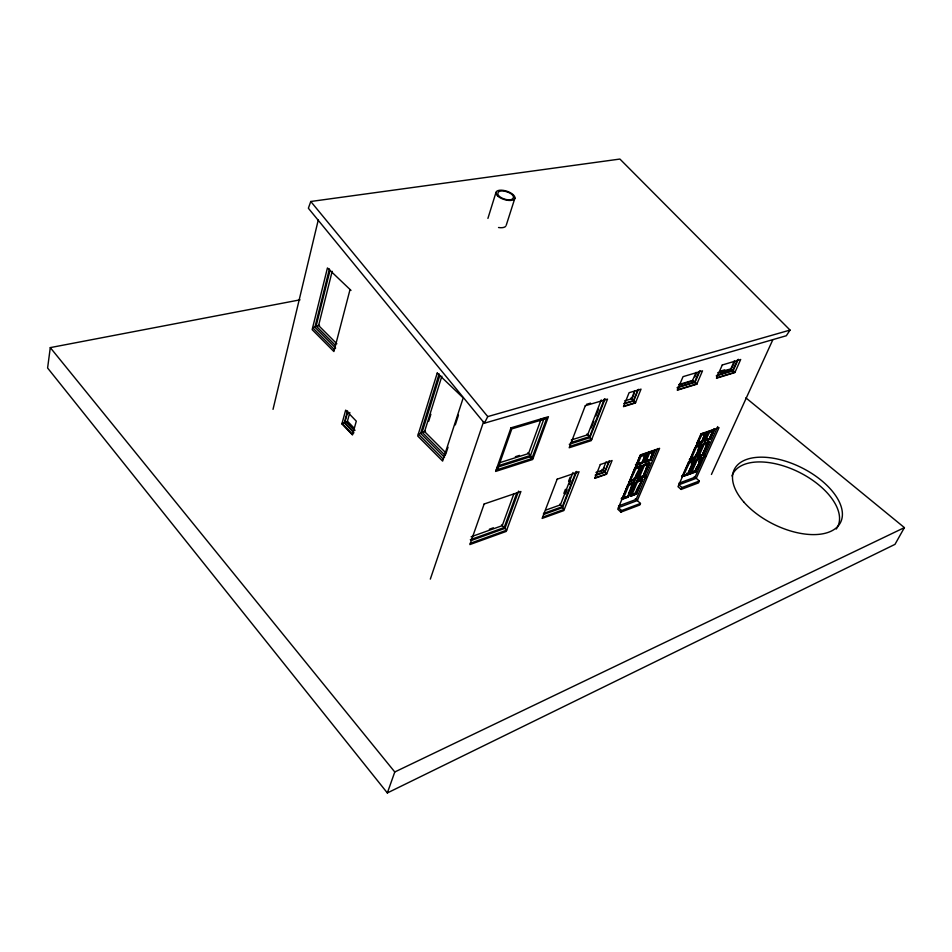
<?xml version="1.0" encoding="UTF-8"?>
<svg xmlns="http://www.w3.org/2000/svg" width="952" height="952" viewBox="0 0 952 952"><rect width="100%" height="100%" fill="white"/><g stroke="black" fill="none" stroke-linecap="round" stroke-linejoin="round"><path stroke-width="1.43" d="M300.035 299.844L50.289 347.611L47.6 368.007L387.345 792.945L894.987 544.354L904.4 527.61L745.88 397.853M644.873 477.261L645.765 476.952L644.849 477.678L645.456 475.905L644.052 477.309L645.099 477.202M645.277 476.881L645.111 477.345M273.022 409.348L318.277 219.936M704.147 455.449C704.837 456.103 704.825 454.901 704.23 455.591M704.504 455.318C701.755 457.305 705.92 452.378 704.087 455.71M335.651 348.051L314.91 327.226L329.416 268.952M335.401 345.35L316.147 326.048L330.035 270.32M332.177 271.308L318.599 325.536L336.841 343.791M350.027 289.563L333.902 351.55L312.149 329.642L327.44 267.94L351.002 290.396M341.911 423.866L345.659 410.122L356.298 421.165L352.454 434.933L341.911 423.866L345.278 422.974M353.87 432.874L344.279 422.831L347.551 410.871M353.597 432.018L344.767 422.783L347.789 411.752M349.836 412.49L347.183 422.129L355.025 430.328M443.263 459.126L418.333 434.041L420.629 433.386L439.122 373.874M487.912 218.413L495.956 192.518M445.31 455.544L422.105 432.279L439.812 375.409M441.883 376.159L424.568 431.577L445.762 452.783M428.65 421.367L430.863 414.263M506.238 225.243L514.925 198.075M445.774 454.152L448.035 447.19M455.294 424.913L458.459 415.179M430.328 579.113L483.64 421.534M497.444 469.622L511.819 428.876L546.603 418.499L531.894 458.555L529.788 456.543M387.345 792.945L394.782 771.977L904.4 527.61M310.78 201.491L308.365 208.238L484.378 423.2L786.328 335.735L790.041 330.082L619.907 159.055L310.78 201.491L487.757 416.595L484.378 423.2M513.89 493.743L502.251 525.647L471.133 536.773M541.153 418.999L528.55 453.545L499.598 462.731M470.312 539.701L504.143 527.563L516.841 492.874M498.836 465.552L530.538 455.437L544.199 418.118M471.359 540.45L504.941 528.372L518.59 491.125M563.858 493.362L565.428 489.316M568.582 481.224L570.153 477.178M573.009 472.489L560.407 504.881L545.603 510.165M601.247 399.935L587.693 434.778L571.283 439.991M565.524 493.886L567.083 489.863M569.177 484.497L570.748 480.462M591.216 427.948L593.822 421.248M595.916 415.881L598.522 409.182M543.449 513.461L562.287 506.702L575.996 471.609M570.522 442.692L589.669 436.587L604.33 399.043M543.568 514.485L562.561 507.654L576.722 471.418M569.248 444.263L589.919 437.658L605.103 398.793M606.103 461.851L602.771 470.109L595.952 472.454M634.698 390.879L631.497 398.828L624.572 400.923M604.211 467.872L603.14 470.526L599.225 471.883M631.866 399.293L634.46 392.855M595.131 475.167L604.675 471.871L609.137 460.863M623.822 403.517L633.496 400.578L637.781 389.975M595.785 475.322L604.913 472.168L609.209 461.553M624.464 403.731L633.723 400.923L638.423 389.308M635.401 403.017L641.017 389.154L629.093 392.7L623.5 406.647L635.401 403.017L633.27 401.161M627.451 485.556L622.025 499.419L628.189 497.146L634.472 482.212L629.26 483.747M622.025 499.419L628.284 484.437L634.472 482.212M629.343 481.914L635.174 467.967L641.374 465.79L634.901 467.718L629.343 481.914L635.531 479.701L641.374 465.79M636.245 465.397L640.363 455.532L646.587 453.402L640.101 455.294L636.245 465.397L642.457 463.231L646.587 453.402M623.667 497.765L628.891 485.294L632.818 483.878L634.199 481.974L627.927 496.908L621.763 499.169L623.405 497.515M637.923 463.707L640.958 456.448L644.921 455.08L646.313 453.164L642.183 462.981L635.972 465.147L637.65 463.469M630.462 488.614L632.818 483.878M635.198 477.321L636.793 473.537M621.549 510.558L618.431 507.642L637.352 500.573L659.593 448.332L640.482 454.877L617.777 509.201L620.894 512.128L621.549 510.558L640.47 503.441L635.317 498.693M628.534 493.695L630.248 489.625M631.39 486.912L633.104 482.842M635.258 477.702L637.911 471.383M639.506 467.587L640.565 465.064L634.996 479.213L630.046 480.974M644.218 456.353L645.254 453.902M628.189 497.146L627.594 496.313L621.228 498.681L627.666 496.658L633.366 483.08M642.457 463.231L641.874 462.339L635.436 464.659L641.91 462.743L645.527 454.14M630.724 494.731L636.436 481.165L641.327 479.415M642.552 478.975L636.257 493.838L630.414 496.325L636.709 481.414C650.609 473.132 634.841 487.876 635.936 493.255L631.795 494.433M637.769 478.892L643.623 465.004L649.752 462.862L643.611 476.464L637.769 478.892L643.885 476.702L649.752 462.862M644.694 462.446L648.836 452.628L654.976 450.522L648.562 452.39L644.694 462.446L650.835 460.304L654.976 450.522M632.057 494.671L637.293 482.271L640.91 480.617M648.252 463.041L643.35 464.766L637.495 478.654L639.411 477.238L644.195 465.885L647.836 464.278M646.36 460.78L649.407 453.533L653.322 452.188L654.702 450.284L650.561 460.066L644.433 462.208L646.087 460.53M645.706 469.312L647.301 465.54M651.525 455.568L653.048 451.95L650.264 459.411L643.885 461.72M636.864 490.649L635.984 493.6L639.994 484.14M644.992 471.466L648.383 463.469M650.537 458.364L653.131 452.248M639.411 477.238L643.302 475.845L648.098 464.517M641.136 481.426L642.291 478.725M645.254 471.704L648.645 463.707M650.811 458.602L653.405 452.486M630.414 496.325L636.519 494.076L642.814 479.213M657.725 448.523L636.103 499.419L618.526 505.964M678.705 384.608L692.604 380.407L696.055 372.351M640.47 503.441L639.803 505L620.894 512.128M694.901 376.861L696.567 372.982M677.907 387.131L694.591 382.061L699.196 371.304M677.027 387.773L695.079 382.287L700.089 370.625M696.745 384.251L702.505 370.863L683.036 376.659L677.312 390.189L696.745 384.251L694.639 382.502M694.96 447.523L689.843 459.923L695.531 457.888L701.529 444.405L696.697 445.774M717.629 372.851L730.791 368.876L734.278 360.987M691.426 458.317L696.317 447.285L699.934 446.012L701.255 444.179L695.269 457.65L689.581 459.685L691.164 458.09M731.945 367.948L734.742 361.605M716.975 375.255L732.754 370.471L737.419 359.951M691.414 464.362L694.187 460.09L688.01 474.798L682.072 476.654L688.498 462.137L694.187 460.09L687.749 474.572L682.072 476.654L687.522 473.977L688.01 474.798M698.042 449.451L699.934 446.012M704.48 434.957C695.757 458.638 715.166 413.216 702.362 441.704L696.65 443.68L702.624 441.93M695.936 454.497L695.008 457.424L700.993 443.953M697.257 442.823L701.826 441.24L703.635 437.158M716.237 375.85L733.207 370.697L738.276 359.285M693.33 461.185L687.487 474.346L681.811 476.428M697.53 443.061L702.088 441.466L704.992 433.791M681.941 487.555L678.847 484.794L696.269 478.297L719.01 427.662L701.457 433.672L678.014 486.674L681.096 489.435L681.941 487.555L699.351 481.022L694.246 476.512M705.027 439.622L708.657 431.47L714.298 429.542L710.335 439.241L704.421 440.978L710.061 439.015L714.298 429.542L709.859 438.36L710.335 439.241M690.057 474.048L696.507 459.59L702.124 457.567L696.233 459.352L690.057 474.048L695.674 471.978L702.124 457.567M697.59 457.15L703.587 443.692L709.228 441.716L703.314 443.453L697.59 457.15L703.219 455.127L709.228 441.716M704.694 441.204L708.919 431.708L714.571 429.768M699.113 461.589L700.303 458.912L696.983 460.435L691.628 472.466L689.795 473.822L695.412 471.752L701.862 457.329L695.198 471.157L695.674 471.978M699.161 455.556L704.063 444.56L707.645 443.311L708.954 441.49L702.957 454.901L697.328 456.912L702.743 454.271L707.384 443.073L705.753 446.738M706.003 439.384L709.395 432.601L712.715 431.137M695.531 469.586L696.721 466.92M709.597 438.134L712.203 432.303M698.994 462.113L700.755 458.186M702.885 453.414L705.539 447.488M706.693 444.905L708.419 441.026M706.146 439.741L709.526 438.563L713.155 430.435M698.078 464.969L695.15 471.526L689.534 473.584M699.256 462.351L701.017 458.412M703.147 453.64L708.693 441.252L707.122 442.847M706.408 439.967L709.799 438.789L713.762 429.078M697.828 468.527L702.6 457.864M717.737 426.567L695.031 477.202L678.943 483.188M699.351 481.022L698.506 482.878L681.096 489.435M711.43 474.453L772.738 339.935M645.682 477.654C646.194 478.844 646.36 476.976 645.872 477.547M705.039 456.032C703.861 458.186 707.11 454.711 705.111 455.948M630.736 479.998L635.769 468.848L639.72 467.468L641.101 465.552L635.258 479.451L629.07 481.664L634.936 478.832L635.531 479.701M645.539 460.042L644.159 461.958L649.062 460.256M621.501 498.931L622.882 497.027M638.911 466.73L640.839 465.302M712.179 430.685L714.036 429.316M699.768 458.459L701.6 457.103M681.549 476.19L686.094 474.524M689.272 473.358L693.77 471.704M631.116 495.385L635.984 493.6L635.139 492.517M470.324 543.294L506.69 530.157L504.941 528.372M542.616 517.186L564.31 509.344L562.561 507.654M694.448 460.328L688.498 462.137L689.26 463.219L683.643 475.072M692.877 461.922L688.986 462.993M690.188 458.816L695.043 457.031L695.531 457.888M629.772 480.736L633.485 479.403M636.959 478.166L641.862 476.416M689.308 459.459L695.008 457.424L694.246 456.329M698.185 456.282L700.434 455.472M637.233 478.404L642.124 476.654M489.328 529.241L493.386 527.801M701.529 444.405L695.555 446.179L696.043 447.047M594.952 477.892L606.686 473.81L604.913 472.168M702.148 441.05L696.65 443.68L700.874 434.136L705.444 432.577M706.265 439.61L709.859 438.36M706.86 432.41L700.874 434.136L701.636 435.266L698.244 442.073M705.265 434.017L701.362 435.04M496.111 470.05L533.168 458.15M569.712 446.417L591.763 439.336L589.919 437.658M497.003 467.361L531.323 456.389M515.365 456.722L519.495 455.413M623.691 406.183L635.591 402.541L633.723 400.923M677.491 389.761L696.923 383.823L695.079 382.287M716.666 377.789L735.039 372.172L733.207 370.697M720.807 371.018L724.746 369.828M679.347 384.953L693.234 380.752M720.057 372.637L727.138 370.495M721.295 372.625L731.196 369.626M586.408 404.362L590.549 403.136M487.757 416.595L790.041 330.082M422.105 432.279L425.532 431.304M344.279 422.831L342.03 423.426L352.573 434.493M344.767 422.783L348.135 421.879L354.013 428.019M316.147 326.048L319.563 325.334M314.91 327.226L312.625 327.702L334.402 349.598M730.791 368.876L732.754 370.471M732.112 370.376L733.944 371.851M692.604 380.407L694.591 382.061M708.919 431.708L709.121 432.375M703.587 443.692L703.79 444.334M703.219 455.127L702.743 454.271M630.712 398.15L633.496 400.578M696.507 459.59L696.983 460.435M694.936 470.931L691.354 472.24M694.889 471.288L694.413 470.466M687.225 474.108L686.725 473.287M648.836 452.628L649.133 453.295M650.835 460.304L650.264 459.411M640.363 455.532L640.684 456.198M643.623 465.004L643.933 465.647M635.174 467.967L635.496 468.61M643.885 476.702L643.302 475.845M586.908 434.076L589.669 436.587M634.722 478.963L634.139 478.106M636.709 481.414L637.293 482.271M628.284 484.437L628.617 485.056M635.674 493.005L636.519 494.076M602.021 469.419L604.675 471.871M527.777 452.795L530.538 455.437M559.669 504.167L562.287 506.702M420.629 433.386L444.524 457.377M501.514 524.897L504.143 527.563M346.516 422.236L354.192 430.256M50.289 347.611L394.782 771.977M731.945 475.929A58.703 31.368 26.6 0 1 799.918 472.644A58.703 31.368 26.6 0 1 836.261 529.026M505.726 226.29A9.782 4.474 17.8 0 1 498.527 227.516M437.23 373.041L417.714 436.016L442.632 461.101L463.196 397.888L437.23 373.041M484.151 504.001L469.872 544.568L506.226 531.418L520.899 491.518L484.151 504.001M510.974 427.841L495.623 471.43L532.68 459.507L548.412 416.702L510.974 427.841M557.158 479.189L542.14 518.423L563.834 510.581L579.054 471.752L557.158 479.189M585.29 405.73L569.201 447.749L591.24 440.645L607.519 399.114L585.29 405.73M600.307 464.528L594.774 478.332L606.507 474.251L612.077 460.53L600.307 464.528M644.433 472.799L643.35 476.214L644.433 472.799M722.27 364.985L716.475 378.218L734.861 372.601L740.68 359.499L722.27 364.985M743.845 502.061A59.357 31.559 26.5 0 0 838.188 525.944A59.357 31.559 26.5 0 0 780.271 459.697A59.357 31.559 26.5 0 0 743.845 502.061M498.217 196.445A9.901 4.355 17.9 0 0 514.413 199.111A9.901 4.355 17.9 0 0 503.667 190.424A9.901 4.355 17.9 0 0 498.217 196.445M507.38 191.947A8.092 3.558 17.9 0 0 497.967 193.03A7.973 3.51 17.9 0 0 503.846 198.885A7.973 3.51 17.9 0 0 512.949 198.385A8.092 3.558 17.9 0 0 507.38 191.947"/></g></svg>
